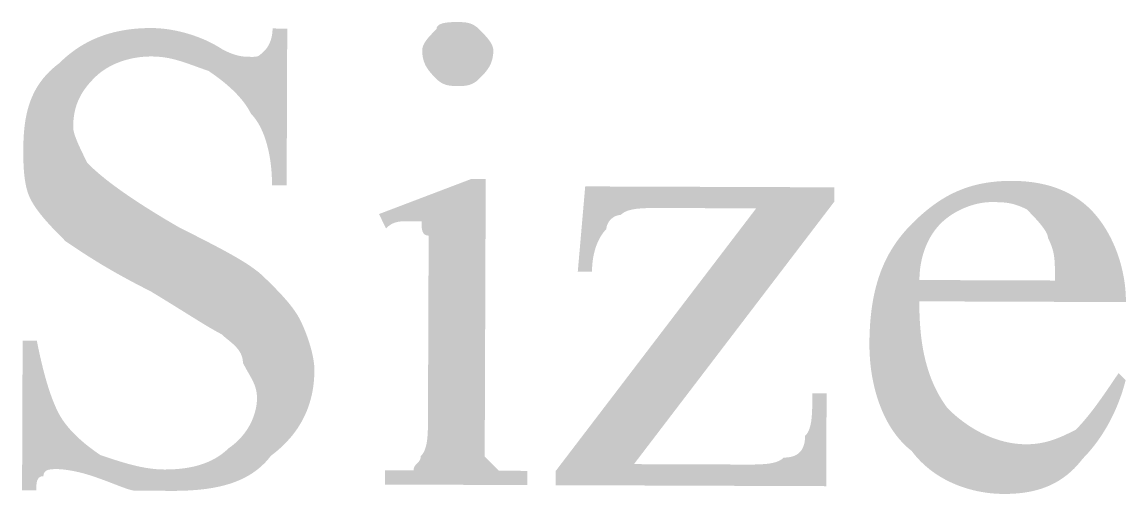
# Model space of a CAD drawing. Header units: millimetres. Extents: x -125 to 146, y -26 to 163.
# Drawn here: x 109.62 to 116.2, y 55.26 to 58.07 of the extents above; entities that cross this region are included whole.
import ezdxf

# ---------------------------------------------------------------- set-up
doc = ezdxf.new("R2010")
doc.units = ezdxf.units.MM
doc.header["$MEASUREMENT"] = 0
doc.layers.get('0').update_dxf_attribs({"color": 255, "linetype": 'CONTINUOUS'})

msp = doc.modelspace()

# ---------------------------------------------------------------- hatches: boundary and pattern name
at = {"true_color": 0x000007}
h = msp.add_hatch(color=7, dxfattribs=at)
h.paths.add_polyline_path([(112.2168, 58.074), (112.222, 58.074), (112.2273, 58.074), (112.2326, 58.0739), (112.2379, 58.0737), (112.2432, 58.0735), (112.2485, 58.0732), (112.2538, 58.0728), (112.2591, 58.0723), (112.2644, 58.0716), (112.2697, 58.0708), (112.2749, 58.0697), (112.2802, 58.0685), (112.2855, 58.067), (112.2908, 58.0653), (112.2961, 58.0634), (112.3014, 58.0612), (112.3067, 58.0586), (112.3119, 58.0558), (112.3172, 58.0526), (112.3225, 58.0491), (112.3278, 58.0452), (112.333, 58.041), (112.3383, 58.0363), (112.3436, 58.0312), (112.3489, 58.0259), (112.3541, 58.0206), (112.3593, 58.0153), (112.3645, 58.01), (112.3696, 58.0047), (112.3746, 57.9994), (112.3795, 57.994), (112.3842, 57.9887), (112.3888, 57.9834), (112.3933, 57.9781), (112.3975, 57.9728), (112.4016, 57.9675), (112.4054, 57.9622), (112.409, 57.9569), (112.4123, 57.9516), (112.4154, 57.9463), (112.4182, 57.941), (112.4206, 57.9357), (112.4228, 57.9304), (112.4245, 57.9251), (112.4259, 57.9198), (112.427, 57.9145), (112.4276, 57.9092), (112.4278, 57.9039), (112.4275, 57.8935), (112.4269, 57.8836), (112.4258, 57.8741), (112.4243, 57.8649), (112.4225, 57.8561), (112.4203, 57.8477), (112.4178, 57.8396), (112.415, 57.8318), (112.4119, 57.8243), (112.4085, 57.8171), (112.4048, 57.8102), (112.401, 57.8035), (112.3969, 57.797), (112.3926, 57.7907), (112.3881, 57.7846), (112.3834, 57.7786), (112.3786, 57.7728), (112.3737, 57.7672), (112.3687, 57.7616), (112.3635, 57.7562), (112.3584, 57.7508), (112.3531, 57.7455), (112.3478, 57.7402), (112.3425, 57.7349), (112.3372, 57.7298), (112.3319, 57.7252), (112.3266, 57.721), (112.3213, 57.7171), (112.316, 57.7137), (112.3107, 57.7105), (112.3054, 57.7077), (112.3001, 57.7053), (112.2948, 57.7031), (112.2895, 57.7012), (112.2842, 57.6995), (112.2789, 57.6981), (112.2736, 57.6969), (112.2683, 57.6959), (112.263, 57.6951), (112.2577, 57.6944), (112.2524, 57.6939), (112.2471, 57.6936), (112.2418, 57.6933), (112.2365, 57.6931), (112.2312, 57.693), (112.2259, 57.693), (112.2206, 57.693), (112.2153, 57.693), (112.2101, 57.693), (112.2048, 57.6931), (112.1995, 57.6932), (112.1942, 57.6933), (112.1889, 57.6935), (112.1836, 57.6938), (112.1783, 57.6942), (112.173, 57.6947), (112.1677, 57.6954), (112.1624, 57.6963), (112.1572, 57.6973), (112.1519, 57.6985), (112.1466, 57.7), (112.1413, 57.7017), (112.136, 57.7037), (112.1307, 57.7059), (112.1254, 57.7084), (112.1202, 57.7112), (112.1149, 57.7144), (112.1096, 57.7179), (112.1043, 57.7218), (112.099, 57.7261), (112.0938, 57.7307), (112.0885, 57.7358), (112.0832, 57.7411), (112.078, 57.7465), (112.0728, 57.7518), (112.0676, 57.7573), (112.0625, 57.7628), (112.0575, 57.7684), (112.0527, 57.774), (112.0479, 57.7799), (112.0433, 57.7858), (112.0389, 57.792), (112.0346, 57.7983), (112.0305, 57.8048), (112.0267, 57.8116), (112.0231, 57.8186), (112.0198, 57.8258), (112.0167, 57.8333), (112.014, 57.8411), (112.0115, 57.8492), (112.0094, 57.8577), (112.0076, 57.8665), (112.0063, 57.8756), (112.0052, 57.8852), (112.0046, 57.8951), (112.0045, 57.9055), (112.0047, 57.9108), (112.0054, 57.916), (112.0064, 57.9213), (112.0079, 57.9266), (112.0097, 57.9319), (112.0119, 57.9372), (112.0144, 57.9425), (112.0172, 57.9478), (112.0203, 57.953), (112.0236, 57.9583), (112.0273, 57.9636), (112.0312, 57.9689), (112.0353, 57.9741), (112.0395, 57.9794), (112.044, 57.9847), (112.0487, 57.99), (112.0535, 57.9952), (112.0584, 58.0005), (112.0634, 58.0058), (112.0685, 58.0111), (112.0737, 58.0163), (112.079, 58.0216), (112.0843, 58.0269), (112.0896, 58.0322), (112.09, 58.0372), (112.0913, 58.0419), (112.0934, 58.0461), (112.0961, 58.05), (112.0996, 58.0534), (112.1036, 58.0566), (112.1082, 58.0594), (112.1132, 58.0619), (112.1187, 58.064), (112.1246, 58.066), (112.1309, 58.0676), (112.1374, 58.069), (112.1441, 58.0702), (112.151, 58.0712), (112.158, 58.072), (112.165, 58.0726), (112.1721, 58.0731), (112.179, 58.0735), (112.1859, 58.0738), (112.1926, 58.0739), (112.1991, 58.074), (112.2054, 58.074), (112.2113, 58.074)])
h.paths.add_polyline_path([(112.3826, 57.1394), (112.3773, 55.7001), (112.3773, 55.6895), (112.3772, 55.6789), (112.3772, 55.6683), (112.3772, 55.6578), (112.3771, 55.6473), (112.3771, 55.6368), (112.377, 55.6265), (112.377, 55.6163), (112.377, 55.6062), (112.3769, 55.5963), (112.3769, 55.5866), (112.3769, 55.5771), (112.3768, 55.5678), (112.3768, 55.5587), (112.3768, 55.5499), (112.3767, 55.5413), (112.3767, 55.5331), (112.3767, 55.5252), (112.3766, 55.5177), (112.3766, 55.5105), (112.3766, 55.5037), (112.3766, 55.4973), (112.3765, 55.4913), (112.3765, 55.4858), (112.3816, 55.4807), (112.3862, 55.476), (112.3905, 55.4717), (112.3945, 55.4677), (112.3981, 55.464), (112.4016, 55.4606), (112.4048, 55.4573), (112.4078, 55.4543), (112.4106, 55.4514), (112.4134, 55.4487), (112.4161, 55.446), (112.4187, 55.4433), (112.4213, 55.4406), (112.424, 55.4379), (112.4268, 55.4352), (112.4296, 55.4323), (112.4326, 55.4292), (112.4358, 55.426), (112.4392, 55.4226), (112.4429, 55.4189), (112.4469, 55.4149), (112.4512, 55.4106), (112.4558, 55.4059), (112.4609, 55.4008), (112.4662, 55.4008), (112.4715, 55.4008), (112.4768, 55.4007), (112.4822, 55.4007), (112.4877, 55.4007), (112.4933, 55.4007), (112.499, 55.4007), (112.5048, 55.4006), (112.5107, 55.4006), (112.5168, 55.4006), (112.5232, 55.4006), (112.5297, 55.4006), (112.5364, 55.4005), (112.5434, 55.4005), (112.5506, 55.4005), (112.5581, 55.4004), (112.5659, 55.4004), (112.574, 55.4004), (112.5824, 55.4004), (112.5912, 55.4003), (112.6004, 55.4003), (112.6099, 55.4003), (112.6198, 55.4002), (112.6302, 55.4002), (112.6299, 55.3155), (111.7832, 55.3186), (111.7835, 55.4033), (111.7939, 55.4033), (111.8039, 55.4032), (111.8134, 55.4032), (111.8225, 55.4032), (111.8313, 55.4031), (111.8398, 55.4031), (111.8479, 55.4031), (111.8557, 55.403), (111.8632, 55.403), (111.8704, 55.403), (111.8774, 55.403), (111.8841, 55.4029), (111.8906, 55.4029), (111.8969, 55.4029), (111.903, 55.4029), (111.909, 55.4028), (111.9148, 55.4028), (111.9205, 55.4028), (111.926, 55.4028), (111.9315, 55.4028), (111.9369, 55.4027), (111.9423, 55.4027), (111.9476, 55.4027), (111.9529, 55.4027), (111.9531, 55.4078), (111.9537, 55.4124), (111.9547, 55.4167), (111.9561, 55.4207), (111.9577, 55.4244), (111.9596, 55.4278), (111.9617, 55.431), (111.964, 55.434), (111.9664, 55.4369), (111.9689, 55.4396), (111.9715, 55.4423), (111.9742, 55.4449), (111.9768, 55.4476), (111.9795, 55.4503), (111.982, 55.453), (111.9844, 55.4559), (111.9867, 55.4589), (111.9888, 55.4621), (111.9907, 55.4655), (111.9923, 55.4692), (111.9936, 55.4731), (111.9947, 55.4774), (111.9953, 55.4821), (111.9955, 55.4872), (112.0006, 55.4927), (112.0053, 55.4987), (112.0096, 55.505), (112.0134, 55.5118), (112.017, 55.519), (112.0201, 55.5265), (112.023, 55.5344), (112.0255, 55.5426), (112.0278, 55.5512), (112.0297, 55.56), (112.0314, 55.569), (112.0329, 55.5783), (112.0341, 55.5879), (112.0352, 55.5976), (112.0361, 55.6075), (112.0368, 55.6176), (112.0373, 55.6278), (112.0377, 55.6381), (112.0381, 55.6485), (112.0383, 55.659), (112.0384, 55.6696), (112.0385, 55.6802), (112.0386, 55.6908), (112.0386, 55.7013), (112.0413, 56.421), (112.0414, 56.442), (112.0415, 56.4625), (112.0415, 56.4825), (112.0416, 56.5021), (112.0417, 56.5213), (112.0417, 56.5401), (112.0418, 56.5584), (112.0419, 56.5762), (112.0419, 56.5937), (112.042, 56.6106), (112.0421, 56.6272), (112.0421, 56.6433), (112.0422, 56.6589), (112.0422, 56.6741), (112.0423, 56.6889), (112.0424, 56.7032), (112.0424, 56.7171), (112.0425, 56.7306), (112.0425, 56.7436), (112.0425, 56.7561), (112.0426, 56.7683), (112.0426, 56.78), (112.0427, 56.7912), (112.0427, 56.802), (112.0376, 56.8022), (112.033, 56.8029), (112.0287, 56.804), (112.0249, 56.8054), (112.0214, 56.8072), (112.0183, 56.8094), (112.0155, 56.8119), (112.013, 56.8147), (112.0108, 56.8178), (112.0089, 56.8211), (112.0072, 56.8247), (112.0058, 56.8286), (112.0046, 56.8327), (112.0036, 56.837), (112.0028, 56.8414), (112.0021, 56.8461), (112.0016, 56.8508), (112.0012, 56.8557), (112.001, 56.8608), (112.0008, 56.8659), (112.0007, 56.871), (112.0007, 56.8763), (112.0007, 56.8815), (112.0007, 56.8868), (111.9956, 56.8868), (111.9909, 56.8869), (111.9866, 56.8869), (111.9827, 56.8869), (111.979, 56.8869), (111.9756, 56.8869), (111.9724, 56.8869), (111.9693, 56.8869), (111.9665, 56.887), (111.9637, 56.887), (111.961, 56.887), (111.9584, 56.887), (111.9557, 56.887), (111.953, 56.887), (111.9503, 56.887), (111.9474, 56.887), (111.9444, 56.887), (111.9412, 56.8871), (111.9377, 56.8871), (111.9341, 56.8871), (111.9301, 56.8871), (111.9258, 56.8871), (111.9211, 56.8871), (111.916, 56.8871), (111.9107, 56.8872), (111.9054, 56.8872), (111.9002, 56.8871), (111.8949, 56.887), (111.8896, 56.8869), (111.8843, 56.8866), (111.879, 56.8862), (111.8737, 56.8857), (111.8684, 56.8851), (111.8631, 56.8843), (111.8578, 56.8833), (111.8525, 56.8821), (111.8472, 56.8807), (111.8419, 56.879), (111.8366, 56.8771), (111.8313, 56.8749), (111.826, 56.8724), (111.8207, 56.8696), (111.8154, 56.8665), (111.8101, 56.863), (111.8048, 56.8592), (111.7995, 56.855), (111.7942, 56.8503), (111.7889, 56.8453), (111.7469, 56.9301), (112.298, 57.1397)])
for points in [[(111.2006, 58.0354), (111.1971, 57.1015), (111.1098, 57.1018), (111.1097, 57.1233), (111.1091, 57.1447), (111.1081, 57.166), (111.1066, 57.1872), (111.1047, 57.2082), (111.1024, 57.229), (111.0996, 57.2496), (111.0963, 57.2699), (111.0927, 57.2899), (111.0886, 57.3095), (111.084, 57.3288), (111.079, 57.3476), (111.0735, 57.366), (111.0677, 57.3839), (111.0613, 57.4013), (111.0546, 57.4181), (111.0473, 57.4343), (111.0397, 57.4499), (111.0316, 57.4649), (111.023, 57.4791), (111.014, 57.4926), (111.0046, 57.5053), (110.9947, 57.5172), (110.9844, 57.5282), (110.9789, 57.5388), (110.973, 57.5494), (110.9667, 57.5601), (110.9599, 57.5707), (110.9526, 57.5813), (110.945, 57.5919), (110.9368, 57.6025), (110.9283, 57.6131), (110.9193, 57.6237), (110.9098, 57.6343), (110.9, 57.645), (110.8896, 57.6556), (110.8789, 57.6662), (110.8677, 57.6768), (110.856, 57.6875), (110.8439, 57.6981), (110.8314, 57.7087), (110.8184, 57.7194), (110.805, 57.73), (110.7912, 57.7406), (110.7769, 57.7513), (110.7621, 57.7619), (110.747, 57.7725), (110.7313, 57.7832), (110.7157, 57.7885), (110.7005, 57.7938), (110.6856, 57.7991), (110.6711, 57.8044), (110.6568, 57.8095), (110.6428, 57.8146), (110.6291, 57.8195), (110.6155, 57.8244), (110.602, 57.829), (110.5887, 57.8336), (110.5755, 57.8379), (110.5622, 57.842), (110.549, 57.8459), (110.5358, 57.8496), (110.5224, 57.853), (110.509, 57.8561), (110.4954, 57.859), (110.4816, 57.8615), (110.4676, 57.8637), (110.4533, 57.8655), (110.4388, 57.867), (110.4239, 57.8681), (110.4087, 57.8688), (110.393, 57.8691), (110.3771, 57.8689), (110.3613, 57.8683), (110.3454, 57.8673), (110.3297, 57.8658), (110.314, 57.8639), (110.2984, 57.8615), (110.2829, 57.8587), (110.2675, 57.8554), (110.2523, 57.8518), (110.2372, 57.8476), (110.2224, 57.843), (110.2077, 57.838), (110.1932, 57.8326), (110.179, 57.8267), (110.165, 57.8203), (110.1513, 57.8135), (110.1379, 57.8063), (110.1248, 57.7986), (110.1121, 57.7905), (110.0997, 57.782), (110.0876, 57.773), (110.076, 57.7636), (110.0647, 57.7537), (110.0539, 57.7433), (110.0435, 57.7328), (110.0335, 57.7222), (110.024, 57.7116), (110.0149, 57.701), (110.0063, 57.6902), (109.9981, 57.6794), (109.9903, 57.6684), (109.983, 57.6574), (109.9761, 57.6462), (109.9697, 57.6348), (109.9637, 57.6232), (109.9581, 57.6114), (109.953, 57.5994), (109.9483, 57.5872), (109.9441, 57.5747), (109.9403, 57.5619), (109.9369, 57.5488), (109.934, 57.5354), (109.9316, 57.5217), (109.9295, 57.5076), (109.9279, 57.4932), (109.9268, 57.4784), (109.926, 57.4631), (109.9258, 57.4475), (109.926, 57.442), (109.9266, 57.436), (109.9276, 57.4297), (109.929, 57.423), (109.9308, 57.4159), (109.9329, 57.4084), (109.9353, 57.4007), (109.9381, 57.3926), (109.9412, 57.3842), (109.9445, 57.3755), (109.9481, 57.3666), (109.9519, 57.3574), (109.9559, 57.348), (109.9602, 57.3385), (109.9646, 57.3287), (109.9692, 57.3188), (109.9739, 57.3087), (109.9788, 57.2985), (109.9838, 57.2881), (109.9888, 57.2777), (109.994, 57.2672), (109.9992, 57.2567), (110.0044, 57.2461), (110.0097, 57.2355), (110.0206, 57.2243), (110.0325, 57.2128), (110.0453, 57.2008), (110.0591, 57.1883), (110.0738, 57.1755), (110.0894, 57.1622), (110.1061, 57.1486), (110.1237, 57.1344), (110.1424, 57.1199), (110.1622, 57.1049), (110.183, 57.0895), (110.2048, 57.0737), (110.2278, 57.0575), (110.2519, 57.0408), (110.2772, 57.0237), (110.3036, 57.0061), (110.3311, 56.9881), (110.3599, 56.9697), (110.3899, 56.9508), (110.4211, 56.9315), (110.4535, 56.9117), (110.4873, 56.8915), (110.5223, 56.8709), (110.5586, 56.8498), (110.5898, 56.8341), (110.6202, 56.8187), (110.6497, 56.8038), (110.6783, 56.7892), (110.706, 56.775), (110.7329, 56.7612), (110.7588, 56.7477), (110.7839, 56.7345), (110.8081, 56.7217), (110.8314, 56.7091), (110.8539, 56.6967), (110.8755, 56.6846), (110.8961, 56.6727), (110.9159, 56.6611), (110.9349, 56.6496), (110.9529, 56.6383), (110.9701, 56.6271), (110.9863, 56.6161), (111.0017, 56.6052), (111.0162, 56.5943), (111.0299, 56.5836), (111.0426, 56.5729), (111.0545, 56.5622), (111.0655, 56.5516), (111.0763, 56.541), (111.0871, 56.5304), (111.0979, 56.5197), (111.1086, 56.5091), (111.1191, 56.4985), (111.1296, 56.4879), (111.1399, 56.4773), (111.1501, 56.4666), (111.1601, 56.456), (111.17, 56.4454), (111.1796, 56.4348), (111.189, 56.4242), (111.1982, 56.4135), (111.2071, 56.4029), (111.2158, 56.3923), (111.2242, 56.3817), (111.2322, 56.3711), (111.24, 56.3605), (111.2474, 56.3499), (111.2545, 56.3393), (111.2612, 56.3286), (111.2675, 56.318), (111.2734, 56.3074), (111.2788, 56.2968), (111.2841, 56.286), (111.2893, 56.2748), (111.2945, 56.2632), (111.2996, 56.2513), (111.3047, 56.2391), (111.3097, 56.2266), (111.3145, 56.2139), (111.3192, 56.201), (111.3238, 56.188), (111.3282, 56.1749), (111.3325, 56.1617), (111.3365, 56.1484), (111.3403, 56.1352), (111.3439, 56.122), (111.3472, 56.1089), (111.3502, 56.0959), (111.353, 56.083), (111.3554, 56.0703), (111.3575, 56.0579), (111.3592, 56.0457), (111.3606, 56.0338), (111.3616, 56.0222), (111.3622, 56.011), (111.3624, 56.0002), (111.3619, 55.9739), (111.3604, 55.9482), (111.3581, 55.9228), (111.355, 55.8979), (111.3509, 55.8734), (111.3459, 55.8494), (111.3401, 55.8258), (111.3334, 55.8026), (111.3257, 55.7799), (111.3172, 55.7576), (111.3078, 55.7358), (111.2975, 55.7143), (111.2863, 55.6933), (111.2742, 55.6728), (111.2613, 55.6526), (111.2474, 55.6329), (111.2326, 55.6136), (111.2169, 55.5948), (111.2003, 55.5764), (111.1828, 55.5583), (111.1645, 55.5407), (111.1452, 55.5236), (111.125, 55.5068), (111.1039, 55.4905), (111.0875, 55.47), (111.0702, 55.4509), (111.0521, 55.433), (111.0332, 55.4163), (111.0135, 55.4008), (110.993, 55.3864), (110.9718, 55.3731), (110.9497, 55.3609), (110.927, 55.3498), (110.9035, 55.3396), (110.8794, 55.3304), (110.8545, 55.3221), (110.829, 55.3147), (110.8029, 55.3081), (110.7762, 55.3024), (110.7488, 55.2974), (110.7209, 55.2931), (110.6924, 55.2896), (110.6633, 55.2867), (110.6337, 55.2845), (110.6036, 55.2828), (110.573, 55.2817), (110.542, 55.2811), (110.5104, 55.281), (110.5049, 55.281), (110.499, 55.2811), (110.4927, 55.2811), (110.4859, 55.2811), (110.4788, 55.2811), (110.4714, 55.2812), (110.4636, 55.2812), (110.4556, 55.2812), (110.4472, 55.2813), (110.4385, 55.2813), (110.4296, 55.2813), (110.4205, 55.2813), (110.4111, 55.2814), (110.4015, 55.2814), (110.3918, 55.2815), (110.3819, 55.2815), (110.3718, 55.2815), (110.3616, 55.2816), (110.3513, 55.2816), (110.3409, 55.2816), (110.3304, 55.2817), (110.3199, 55.2817), (110.3093, 55.2818), (110.2988, 55.2818), (110.2933, 55.282), (110.2873, 55.2827), (110.2809, 55.2838), (110.2741, 55.2852), (110.2668, 55.287), (110.2591, 55.2892), (110.251, 55.2917), (110.2424, 55.2946), (110.2333, 55.2977), (110.2239, 55.3011), (110.214, 55.3047), (110.2036, 55.3086), (110.1928, 55.3127), (110.1816, 55.317), (110.1699, 55.3216), (110.1578, 55.3262), (110.1453, 55.331), (110.1323, 55.336), (110.1188, 55.3411), (110.105, 55.3462), (110.0907, 55.3514), (110.0759, 55.3567), (110.0607, 55.3621), (110.0451, 55.3674), (110.0294, 55.3725), (110.0143, 55.3772), (109.9996, 55.3815), (109.9854, 55.3855), (109.9717, 55.389), (109.9585, 55.3922), (109.9459, 55.3951), (109.9339, 55.3976), (109.9224, 55.3999), (109.9116, 55.4018), (109.9013, 55.4035), (109.8918, 55.405), (109.8828, 55.4063), (109.8746, 55.4073), (109.867, 55.4082), (109.8602, 55.4089), (109.8541, 55.4094), (109.8488, 55.4098), (109.8442, 55.4101), (109.8404, 55.4103), (109.8375, 55.4104), (109.8353, 55.4105), (109.834, 55.4105), (109.8336, 55.4105), (109.8283, 55.4105), (109.823, 55.4105), (109.8178, 55.4105), (109.8126, 55.4104), (109.8075, 55.4102), (109.8025, 55.41), (109.7976, 55.4096), (109.7928, 55.4091), (109.7882, 55.4085), (109.7837, 55.4076), (109.7794, 55.4066), (109.7753, 55.4054), (109.7715, 55.404), (109.7679, 55.4024), (109.7645, 55.4004), (109.7614, 55.3982), (109.7586, 55.3958), (109.7561, 55.3929), (109.754, 55.3898), (109.7521, 55.3863), (109.7507, 55.3825), (109.7496, 55.3782), (109.749, 55.3736), (109.7487, 55.3685), (109.7437, 55.3683), (109.739, 55.3677), (109.7348, 55.3667), (109.7309, 55.3652), (109.7274, 55.3635), (109.7242, 55.3613), (109.7214, 55.3588), (109.7189, 55.3561), (109.7167, 55.353), (109.7147, 55.3496), (109.7131, 55.346), (109.7116, 55.3422), (109.7104, 55.3381), (109.7093, 55.3338), (109.7085, 55.3294), (109.7078, 55.3248), (109.7073, 55.32), (109.7069, 55.3151), (109.7066, 55.3101), (109.7064, 55.305), (109.7062, 55.2998), (109.7062, 55.2946), (109.7061, 55.2893), (109.7061, 55.284), (109.6214, 55.2843), (109.6247, 56.1759), (109.7094, 56.1756), (109.7146, 56.1496), (109.7198, 56.1244), (109.725, 56.1001), (109.7302, 56.0766), (109.7354, 56.0539), (109.7406, 56.032), (109.7458, 56.0108), (109.751, 55.9905), (109.7563, 55.9708), (109.7615, 55.9519), (109.7667, 55.9337), (109.7719, 55.9161), (109.7772, 55.8992), (109.7824, 55.883), (109.7876, 55.8673), (109.7929, 55.8523), (109.7981, 55.8379), (109.8033, 55.824), (109.8086, 55.8107), (109.8138, 55.798), (109.8191, 55.7857), (109.8243, 55.7739), (109.8296, 55.7627), (109.8348, 55.7518), (109.8403, 55.7412), (109.8462, 55.7306), (109.8526, 55.7199), (109.8594, 55.7092), (109.8666, 55.6985), (109.8743, 55.6878), (109.8824, 55.677), (109.891, 55.6663), (109.9, 55.6555), (109.9094, 55.6447), (109.9193, 55.6339), (109.9296, 55.6232), (109.9404, 55.6124), (109.9516, 55.6016), (109.9632, 55.5908), (109.9753, 55.58), (109.9878, 55.5692), (110.0008, 55.5585), (110.0142, 55.5477), (110.0281, 55.537), (110.0424, 55.5263), (110.0571, 55.5156), (110.0723, 55.5049), (110.0879, 55.4942), (110.1037, 55.4889), (110.1196, 55.4836), (110.1354, 55.4783), (110.1513, 55.473), (110.1672, 55.4679), (110.183, 55.4628), (110.1989, 55.4578), (110.2147, 55.453), (110.2306, 55.4483), (110.2464, 55.4438), (110.2623, 55.4395), (110.2782, 55.4353), (110.294, 55.4314), (110.3099, 55.4277), (110.3257, 55.4243), (110.3416, 55.4212), (110.3575, 55.4183), (110.3733, 55.4158), (110.3892, 55.4136), (110.4051, 55.4117), (110.4209, 55.4103), (110.4368, 55.4091), (110.4527, 55.4084), (110.4686, 55.4082), (110.4895, 55.4083), (110.51, 55.4089), (110.5301, 55.4099), (110.5497, 55.4114), (110.5689, 55.4133), (110.5877, 55.4157), (110.606, 55.4185), (110.6238, 55.4217), (110.6413, 55.4254), (110.6583, 55.4295), (110.6748, 55.4341), (110.6909, 55.4391), (110.7066, 55.4446), (110.7218, 55.4505), (110.7366, 55.4568), (110.751, 55.4636), (110.7649, 55.4708), (110.7784, 55.4785), (110.7914, 55.4866), (110.804, 55.4951), (110.8162, 55.5041), (110.8279, 55.5136), (110.8392, 55.5234), (110.85, 55.5338), (110.8655, 55.5448), (110.8801, 55.5563), (110.8939, 55.568), (110.9068, 55.5801), (110.919, 55.5925), (110.9303, 55.6051), (110.9409, 55.6179), (110.9507, 55.6309), (110.9598, 55.644), (110.9682, 55.6572), (110.9759, 55.6705), (110.9829, 55.6838), (110.9892, 55.697), (110.9949, 55.7103), (111, 55.7234), (111.0044, 55.7364), (111.0083, 55.7493), (111.0116, 55.762), (111.0144, 55.7744), (111.0166, 55.7866), (111.0183, 55.7985), (111.0195, 55.8101), (111.0202, 55.8213), (111.0205, 55.8321), (111.0203, 55.8425), (111.0197, 55.8525), (111.0187, 55.8621), (111.0173, 55.8713), (111.0155, 55.8803), (111.0134, 55.889), (111.011, 55.8975), (111.0082, 55.9059), (111.0051, 55.914), (111.0018, 55.9221), (110.9982, 55.9301), (110.9944, 55.938), (110.9904, 55.946), (110.9861, 55.954), (110.9817, 55.9621), (110.9771, 55.9703), (110.9723, 55.9786), (110.9675, 55.9871), (110.9625, 55.9958), (110.9574, 56.0048), (110.9523, 56.0141), (110.9471, 56.0237), (110.9418, 56.0337), (110.9366, 56.0441), (110.9362, 56.0545), (110.935, 56.0644), (110.933, 56.074), (110.9303, 56.0831), (110.9269, 56.0919), (110.9229, 56.1004), (110.9184, 56.1085), (110.9133, 56.1163), (110.9079, 56.1238), (110.902, 56.1311), (110.8958, 56.1381), (110.8893, 56.1448), (110.8826, 56.1513), (110.8758, 56.1577), (110.8688, 56.1638), (110.8618, 56.1698), (110.8548, 56.1756), (110.8478, 56.1813), (110.8409, 56.1869), (110.8342, 56.1924), (110.8278, 56.1979), (110.8216, 56.2032), (110.8157, 56.2086), (110.8102, 56.2139), (110.7994, 56.2194), (110.7882, 56.2254), (110.7765, 56.2319), (110.7642, 56.2388), (110.7515, 56.2461), (110.7383, 56.2538), (110.7245, 56.2621), (110.7101, 56.2707), (110.6951, 56.2798), (110.6795, 56.2893), (110.6634, 56.2993), (110.6465, 56.3098), (110.629, 56.3206), (110.6109, 56.3319), (110.592, 56.3437), (110.5724, 56.3559), (110.5521, 56.3685), (110.531, 56.3816), (110.5092, 56.3951), (110.4866, 56.4091), (110.4631, 56.4235), (110.4389, 56.4384), (110.4138, 56.4537), (110.3878, 56.4695), (110.3568, 56.4852), (110.327, 56.5006), (110.2984, 56.5155), (110.271, 56.5301), (110.2447, 56.5442), (110.2195, 56.5581), (110.1952, 56.5715), (110.1719, 56.5847), (110.1494, 56.5976), (110.1278, 56.6102), (110.1069, 56.6225), (110.0868, 56.6346), (110.0673, 56.6465), (110.0485, 56.6582), (110.0301, 56.6696), (110.0123, 56.6809), (109.9949, 56.6921), (109.9779, 56.7031), (109.9612, 56.7141), (109.9449, 56.7249), (109.9287, 56.7357), (109.9127, 56.7464), (109.8968, 56.757), (109.8809, 56.7677), (109.8704, 56.7783), (109.8599, 56.7889), (109.8494, 56.7995), (109.8389, 56.8102), (109.8286, 56.8208), (109.8183, 56.8314), (109.8082, 56.842), (109.7981, 56.8526), (109.7883, 56.8633), (109.7785, 56.8739), (109.769, 56.8845), (109.7597, 56.8951), (109.7506, 56.9057), (109.7417, 56.9164), (109.7331, 56.927), (109.7248, 56.9376), (109.7167, 56.9482), (109.709, 56.9588), (109.7016, 56.9694), (109.6945, 56.98), (109.6879, 56.9906), (109.6816, 57.0012), (109.6757, 57.0118), (109.6702, 57.0224), (109.6652, 57.0333), (109.6606, 57.0445), (109.6563, 57.0562), (109.6525, 57.0682), (109.6491, 57.0805), (109.646, 57.0931), (109.6432, 57.1059), (109.6408, 57.1189), (109.6386, 57.132), (109.6367, 57.1453), (109.6351, 57.1587), (109.6337, 57.1721), (109.6325, 57.1855), (109.6316, 57.1988), (109.6308, 57.2121), (109.6302, 57.2252), (109.6297, 57.2382), (109.6294, 57.2511), (109.6291, 57.2636), (109.629, 57.2759), (109.6289, 57.2879), (109.6289, 57.2995), (109.6289, 57.3108), (109.629, 57.3216), (109.6293, 57.3478), (109.6301, 57.3736), (109.6314, 57.399), (109.6333, 57.4239), (109.6357, 57.4483), (109.6388, 57.4724), (109.6425, 57.4959), (109.6469, 57.5191), (109.6521, 57.5418), (109.658, 57.564), (109.6648, 57.5858), (109.6724, 57.6072), (109.6808, 57.6281), (109.6902, 57.6486), (109.7005, 57.6686), (109.7119, 57.6882), (109.7242, 57.7073), (109.7376, 57.726), (109.7521, 57.7442), (109.7678, 57.762), (109.7846, 57.7794), (109.8027, 57.7963), (109.8219, 57.8128), (109.8425, 57.8288), (109.8587, 57.8444), (109.8753, 57.8595), (109.8924, 57.8742), (109.91, 57.8883), (109.9281, 57.902), (109.9467, 57.9151), (109.9659, 57.9276), (109.9856, 57.9396), (110.0059, 57.951), (110.0269, 57.9618), (110.0484, 57.9719), (110.0706, 57.9814), (110.0935, 57.9903), (110.117, 57.9984), (110.1412, 58.0059), (110.1662, 58.0126), (110.1919, 58.0186), (110.2183, 58.0239), (110.2455, 58.0283), (110.2735, 58.032), (110.3022, 58.0349), (110.3319, 58.0369), (110.3623, 58.0381), (110.3936, 58.0384), (110.4097, 58.0381), (110.4262, 58.0374), (110.4431, 58.0363), (110.4602, 58.0347), (110.4777, 58.0326), (110.4955, 58.0301), (110.5134, 58.0272), (110.5315, 58.0238), (110.5498, 58.02), (110.5682, 58.0157), (110.5867, 58.011), (110.6052, 58.0059), (110.6237, 58.0003), (110.6421, 57.9943), (110.6605, 57.9878), (110.6788, 57.9809), (110.6969, 57.9736), (110.7148, 57.9658), (110.7325, 57.9576), (110.75, 57.9489), (110.7672, 57.9398), (110.784, 57.9303), (110.8004, 57.9203), (110.8165, 57.9099), (110.8268, 57.9047), (110.8368, 57.9001), (110.8463, 57.8958), (110.8554, 57.8919), (110.8642, 57.8884), (110.8726, 57.8852), (110.8807, 57.8823), (110.8885, 57.8798), (110.896, 57.8776), (110.9032, 57.8756), (110.9102, 57.8739), (110.9169, 57.8724), (110.9234, 57.8712), (110.9297, 57.8702), (110.9358, 57.8693), (110.9418, 57.8686), (110.9476, 57.8681), (110.9533, 57.8677), (110.9588, 57.8674), (110.9643, 57.8672), (110.9697, 57.867), (110.9751, 57.867), (110.9804, 57.8669), (110.9857, 57.8669), (110.9907, 57.8669), (110.9954, 57.8669), (110.9997, 57.8669), (111.0037, 57.867), (111.0074, 57.8672), (111.0108, 57.8675), (111.014, 57.8678), (111.017, 57.8684), (111.0199, 57.869), (111.0227, 57.8698), (111.0254, 57.8708), (111.028, 57.872), (111.0307, 57.8735), (111.0334, 57.8751), (111.0361, 57.8771), (111.039, 57.8792), (111.042, 57.8817), (111.0453, 57.8845), (111.0487, 57.8877), (111.0524, 57.8912), (111.0564, 57.895), (111.0607, 57.8992), (111.0654, 57.9039), (111.0705, 57.9089), (111.0707, 57.9091), (111.0713, 57.9098), (111.0723, 57.9109), (111.0736, 57.9124), (111.0752, 57.9144), (111.0771, 57.9168), (111.0792, 57.9197), (111.0815, 57.923), (111.0839, 57.9267), (111.0865, 57.9309), (111.0891, 57.9355), (111.0918, 57.9406), (111.0944, 57.9461), (111.0971, 57.952), (111.0996, 57.9584), (111.102, 57.9653), (111.1043, 57.9725), (111.1065, 57.9802), (111.1084, 57.9884), (111.11, 57.997), (111.1114, 58.006), (111.1124, 58.0155), (111.113, 58.0254), (111.1133, 58.0358)], [(114.4126, 55.8619), (114.4105, 55.3089), (112.7992, 55.3149), (112.7995, 55.3996), (113.9933, 56.9641), (113.443, 56.9662), (113.427, 56.9662), (113.4115, 56.9663), (113.3965, 56.9663), (113.3819, 56.9662), (113.3678, 56.9661), (113.3541, 56.9658), (113.341, 56.9655), (113.3282, 56.965), (113.316, 56.9644), (113.3041, 56.9636), (113.2928, 56.9626), (113.2819, 56.9615), (113.2715, 56.9601), (113.2615, 56.9584), (113.2519, 56.9565), (113.2428, 56.9544), (113.2342, 56.9519), (113.226, 56.9491), (113.2183, 56.946), (113.211, 56.9425), (113.2041, 56.9387), (113.1977, 56.9345), (113.1917, 56.9298), (113.1862, 56.9248), (113.1809, 56.9246), (113.1756, 56.924), (113.1704, 56.9229), (113.1652, 56.9215), (113.1601, 56.9198), (113.1551, 56.9176), (113.1502, 56.9152), (113.1454, 56.9124), (113.1407, 56.9093), (113.1363, 56.906), (113.132, 56.9024), (113.1279, 56.8985), (113.124, 56.8945), (113.1204, 56.8902), (113.117, 56.8858), (113.1139, 56.8811), (113.1111, 56.8764), (113.1086, 56.8715), (113.1064, 56.8665), (113.1046, 56.8614), (113.1032, 56.8562), (113.1021, 56.851), (113.1014, 56.8457), (113.1012, 56.8404), (113.0959, 56.8349), (113.0906, 56.829), (113.0853, 56.8226), (113.0801, 56.8158), (113.075, 56.8086), (113.07, 56.8009), (113.065, 56.7927), (113.0602, 56.7841), (113.0556, 56.7751), (113.0511, 56.7657), (113.0468, 56.7557), (113.0426, 56.7454), (113.0387, 56.7346), (113.0351, 56.7234), (113.0317, 56.7117), (113.0286, 56.6996), (113.0257, 56.687), (113.0232, 56.674), (113.021, 56.6606), (113.0192, 56.6467), (113.0177, 56.6324), (113.0166, 56.6176), (113.0159, 56.6024), (113.0156, 56.5867), (112.9309, 56.5871), (112.9751, 57.0949), (114.4594, 57.0894), (114.4591, 57.0047), (113.2654, 55.4402), (113.903, 55.4378), (113.9187, 55.4378), (113.9339, 55.4377), (113.9486, 55.4377), (113.963, 55.4378), (113.9769, 55.4379), (113.9903, 55.4381), (114.0033, 55.4385), (114.0159, 55.439), (114.028, 55.4396), (114.0397, 55.4404), (114.051, 55.4413), (114.0618, 55.4425), (114.0721, 55.4439), (114.0821, 55.4456), (114.0916, 55.4474), (114.1006, 55.4496), (114.1092, 55.4521), (114.1174, 55.4549), (114.1251, 55.458), (114.1324, 55.4615), (114.1392, 55.4653), (114.1457, 55.4695), (114.1516, 55.4742), (114.1572, 55.4792), (114.1675, 55.4794), (114.1774, 55.48), (114.1869, 55.4811), (114.196, 55.4826), (114.2046, 55.4846), (114.2127, 55.487), (114.2205, 55.4898), (114.2278, 55.4932), (114.2346, 55.4969), (114.241, 55.5011), (114.247, 55.5058), (114.2525, 55.5109), (114.2576, 55.5165), (114.2623, 55.5226), (114.2665, 55.5291), (114.2703, 55.536), (114.2736, 55.5434), (114.2765, 55.5513), (114.2789, 55.5597), (114.281, 55.5685), (114.2825, 55.5777), (114.2837, 55.5875), (114.2844, 55.5977), (114.2846, 55.6084), (114.2897, 55.6139), (114.2944, 55.6198), (114.2987, 55.6262), (114.3026, 55.633), (114.3061, 55.6403), (114.3093, 55.648), (114.3121, 55.6561), (114.3146, 55.6647), (114.3169, 55.6737), (114.3188, 55.6832), (114.3206, 55.6931), (114.322, 55.7035), (114.3233, 55.7143), (114.3243, 55.7255), (114.3252, 55.7372), (114.3259, 55.7493), (114.3265, 55.7619), (114.3269, 55.7749), (114.3273, 55.7884), (114.3275, 55.8023), (114.3277, 55.8166), (114.3278, 55.8314), (114.3278, 55.8466), (114.3279, 55.8622)]]:
    msp.add_hatch(color=7, dxfattribs=at).paths.add_polyline_path(points)
h = msp.add_hatch(color=7, dxfattribs=at)
h.paths.add_polyline_path([(114.9649, 56.4102), (114.965, 56.3787), (114.9656, 56.3476), (114.9666, 56.3169), (114.9682, 56.2867), (114.9703, 56.2569), (114.9728, 56.2276), (114.976, 56.1987), (114.9797, 56.1703), (114.984, 56.1422), (114.9889, 56.1147), (114.9945, 56.0875), (115.0007, 56.0608), (115.0075, 56.0346), (115.0151, 56.0087), (115.0233, 55.9833), (115.0322, 55.9584), (115.0419, 55.9339), (115.0524, 55.9098), (115.0636, 55.8862), (115.0756, 55.863), (115.0884, 55.8402), (115.1021, 55.8179), (115.1166, 55.796), (115.1319, 55.7746), (115.1479, 55.7589), (115.1644, 55.7436), (115.1813, 55.7287), (115.1985, 55.7144), (115.2162, 55.7005), (115.2342, 55.6871), (115.2525, 55.6743), (115.2711, 55.6621), (115.2901, 55.6504), (115.3093, 55.6393), (115.3289, 55.6288), (115.3486, 55.619), (115.3686, 55.6098), (115.3889, 55.6013), (115.4093, 55.5936), (115.4299, 55.5865), (115.4507, 55.5802), (115.4716, 55.5746), (115.4927, 55.5699), (115.5139, 55.5659), (115.5352, 55.5628), (115.5565, 55.5605), (115.5779, 55.5591), (115.5994, 55.5585), (115.6151, 55.5587), (115.6303, 55.5593), (115.6452, 55.5604), (115.6596, 55.5618), (115.6737, 55.5637), (115.6874, 55.5659), (115.7008, 55.5685), (115.7139, 55.5713), (115.7267, 55.5745), (115.7393, 55.578), (115.7515, 55.5817), (115.7636, 55.5857), (115.7754, 55.5899), (115.787, 55.5943), (115.7984, 55.5989), (115.8097, 55.6036), (115.8208, 55.6085), (115.8318, 55.6135), (115.8427, 55.6186), (115.8535, 55.6237), (115.8642, 55.629), (115.8748, 55.6342), (115.8855, 55.6395), (115.8961, 55.6448), (115.9067, 55.6555), (115.9173, 55.6667), (115.928, 55.6783), (115.9386, 55.6903), (115.9492, 55.7026), (115.9598, 55.7153), (115.9705, 55.7283), (115.9811, 55.7416), (115.9917, 55.7553), (116.0024, 55.7692), (116.013, 55.7833), (116.0236, 55.7977), (116.0343, 55.8124), (116.0449, 55.8272), (116.0556, 55.8422), (116.0662, 55.8574), (116.0768, 55.8727), (116.0875, 55.8881), (116.0981, 55.9037), (116.1088, 55.9193), (116.1194, 55.9351), (116.13, 55.9508), (116.1407, 55.9666), (116.1513, 55.9825), (116.1935, 55.94), (116.1879, 55.9188), (116.1819, 55.8977), (116.1754, 55.8766), (116.1685, 55.8556), (116.1611, 55.8346), (116.1534, 55.8138), (116.1451, 55.793), (116.1364, 55.7723), (116.1273, 55.7518), (116.1178, 55.7315), (116.1078, 55.7113), (116.0973, 55.6913), (116.0865, 55.6715), (116.0751, 55.652), (116.0634, 55.6327), (116.0512, 55.6136), (116.0386, 55.5948), (116.0255, 55.5763), (116.012, 55.5582), (115.998, 55.5403), (115.9836, 55.5228), (115.9688, 55.5057), (115.9535, 55.489), (115.9378, 55.4726), (115.9216, 55.4522), (115.905, 55.433), (115.888, 55.4151), (115.8707, 55.3984), (115.8529, 55.3829), (115.8348, 55.3685), (115.8164, 55.3552), (115.7977, 55.343), (115.7786, 55.3318), (115.7593, 55.3216), (115.7397, 55.3124), (115.7199, 55.3041), (115.6998, 55.2967), (115.6795, 55.2901), (115.659, 55.2843), (115.6384, 55.2793), (115.6176, 55.275), (115.5966, 55.2715), (115.5755, 55.2686), (115.5543, 55.2663), (115.533, 55.2646), (115.5116, 55.2635), (115.4902, 55.2628), (115.4687, 55.2627), (115.4422, 55.2632), (115.4158, 55.2646), (115.3895, 55.2669), (115.3633, 55.2701), (115.3372, 55.2742), (115.3113, 55.2791), (115.2857, 55.285), (115.2603, 55.2917), (115.2352, 55.2993), (115.2104, 55.3077), (115.186, 55.3171), (115.162, 55.3273), (115.1385, 55.3384), (115.1154, 55.3504), (115.0929, 55.3633), (115.0709, 55.377), (115.0495, 55.3917), (115.0287, 55.4072), (115.0086, 55.4236), (114.9892, 55.4408), (114.9705, 55.459), (114.9526, 55.478), (114.9355, 55.4979), (114.9193, 55.5187), (114.8986, 55.5356), (114.8789, 55.5538), (114.86, 55.5731), (114.842, 55.5936), (114.8248, 55.6152), (114.8086, 55.6377), (114.7933, 55.6613), (114.7788, 55.6857), (114.7652, 55.711), (114.7525, 55.7372), (114.7407, 55.764), (114.7298, 55.7916), (114.7198, 55.8198), (114.7106, 55.8486), (114.7023, 55.878), (114.695, 55.9078), (114.6885, 55.9381), (114.6828, 55.9687), (114.6781, 55.9996), (114.6742, 56.0308), (114.6713, 56.0623), (114.6692, 56.0939), (114.668, 56.1256), (114.6677, 56.1573), (114.6682, 56.199), (114.6697, 56.2394), (114.6721, 56.2785), (114.6753, 56.3164), (114.6794, 56.3532), (114.6844, 56.3887), (114.6902, 56.4232), (114.697, 56.4567), (114.7046, 56.489), (114.7131, 56.5204), (114.7225, 56.5509), (114.7327, 56.5804), (114.7438, 56.609), (114.7559, 56.6368), (114.7687, 56.6638), (114.7825, 56.69), (114.7972, 56.7154), (114.8127, 56.7402), (114.8291, 56.7643), (114.8464, 56.7877), (114.8645, 56.8106), (114.8836, 56.8329), (114.9035, 56.8547), (114.9243, 56.876), (114.9456, 56.8967), (114.9668, 56.9164), (114.9882, 56.9353), (115.0097, 56.9533), (115.0313, 56.9704), (115.053, 56.9867), (115.075, 57.002), (115.0973, 57.0165), (115.1198, 57.0301), (115.1427, 57.0428), (115.166, 57.0546), (115.1896, 57.0655), (115.2137, 57.0756), (115.2382, 57.0848), (115.2633, 57.093), (115.2889, 57.1005), (115.3151, 57.107), (115.3419, 57.1126), (115.3694, 57.1174), (115.3976, 57.1212), (115.4265, 57.1242), (115.4561, 57.1263), (115.4866, 57.1275), (115.5179, 57.1278), (115.5394, 57.1275), (115.5608, 57.1268), (115.5822, 57.1255), (115.6035, 57.1238), (115.6247, 57.1215), (115.6458, 57.1188), (115.6667, 57.1154), (115.6875, 57.1115), (115.7081, 57.107), (115.7285, 57.1019), (115.7488, 57.0962), (115.7688, 57.0899), (115.7886, 57.0828), (115.8081, 57.0751), (115.8274, 57.0667), (115.8463, 57.0576), (115.865, 57.0478), (115.8833, 57.0372), (115.9013, 57.0258), (115.919, 57.0136), (115.9362, 57.0007), (115.9531, 56.9869), (115.9696, 56.9723), (115.9856, 56.9568), (116.0012, 56.9404), (116.0163, 56.9232), (116.031, 56.9052), (116.0451, 56.8864), (116.0587, 56.8669), (116.0718, 56.8466), (116.0844, 56.8258), (116.0964, 56.8043), (116.1077, 56.7822), (116.1185, 56.7595), (116.1287, 56.7364), (116.1382, 56.7128), (116.147, 56.6887), (116.1552, 56.6643), (116.1626, 56.6394), (116.1693, 56.6143), (116.1753, 56.5888), (116.1806, 56.5631), (116.1851, 56.5372), (116.1888, 56.5111), (116.1916, 56.4849), (116.1937, 56.4585), (116.1949, 56.4321), (116.1952, 56.4056)])
h.paths.add_polyline_path([(114.9654, 56.5372), (115.7724, 56.5342), (115.7724, 56.5497), (115.7725, 56.5643), (115.7724, 56.5781), (115.7724, 56.5912), (115.7722, 56.6037), (115.772, 56.6156), (115.7717, 56.6269), (115.7712, 56.6377), (115.7706, 56.6481), (115.7698, 56.6581), (115.7688, 56.6677), (115.7676, 56.6771), (115.7662, 56.6863), (115.7646, 56.6953), (115.7627, 56.7042), (115.7605, 56.713), (115.758, 56.7218), (115.7552, 56.7307), (115.7521, 56.7397), (115.7487, 56.7489), (115.7448, 56.7583), (115.7406, 56.768), (115.736, 56.778), (115.731, 56.7884), (115.7306, 56.7939), (115.7293, 56.7998), (115.7273, 56.8061), (115.7246, 56.8127), (115.7212, 56.8196), (115.7172, 56.8268), (115.7127, 56.8342), (115.7077, 56.8418), (115.7022, 56.8495), (115.6963, 56.8573), (115.6901, 56.8653), (115.6837, 56.8732), (115.677, 56.8812), (115.6701, 56.8891), (115.6632, 56.8969), (115.6561, 56.9047), (115.6491, 56.9123), (115.6422, 56.9197), (115.6353, 56.9269), (115.6286, 56.9338), (115.6221, 56.9404), (115.616, 56.9467), (115.6101, 56.9526), (115.6046, 56.9582), (115.5939, 56.9633), (115.5837, 56.968), (115.5738, 56.9723), (115.5644, 56.9762), (115.5552, 56.9797), (115.5463, 56.9829), (115.5376, 56.9857), (115.5292, 56.9882), (115.5209, 56.9905), (115.5127, 56.9924), (115.5046, 56.9941), (115.4966, 56.9956), (115.4886, 56.9969), (115.4805, 56.9979), (115.4724, 56.9988), (115.4642, 56.9995), (115.4559, 57), (115.4474, 57.0004), (115.4386, 57.0007), (115.4297, 57.001), (115.4204, 57.0011), (115.4108, 57.0012), (115.4008, 57.0013), (115.3904, 57.0013), (115.3796, 57.0011), (115.3684, 57.0005), (115.3569, 56.9994), (115.345, 56.9979), (115.3328, 56.996), (115.3203, 56.9936), (115.3076, 56.9908), (115.2948, 56.9875), (115.2817, 56.9838), (115.2686, 56.9797), (115.2554, 56.9751), (115.2422, 56.9701), (115.2289, 56.9646), (115.2157, 56.9587), (115.2026, 56.9524), (115.1895, 56.9456), (115.1767, 56.9384), (115.164, 56.9307), (115.1515, 56.9226), (115.1393, 56.914), (115.1273, 56.905), (115.1157, 56.8956), (115.1045, 56.8857), (115.0936, 56.8754), (115.0832, 56.8646), (115.0733, 56.8534), (115.0638, 56.8419), (115.0547, 56.8299), (115.046, 56.8175), (115.0378, 56.8048), (115.0301, 56.7918), (115.0227, 56.7784), (115.0158, 56.7648), (115.0094, 56.7509), (115.0034, 56.7367), (114.9978, 56.7223), (114.9927, 56.7076), (114.988, 56.6928), (114.9838, 56.6778), (114.98, 56.6626), (114.9766, 56.6472), (114.9737, 56.6318), (114.9712, 56.6162), (114.9692, 56.6005), (114.9676, 56.5847), (114.9664, 56.5689), (114.9657, 56.5531)])

doc.saveas('drawing.dxf')
